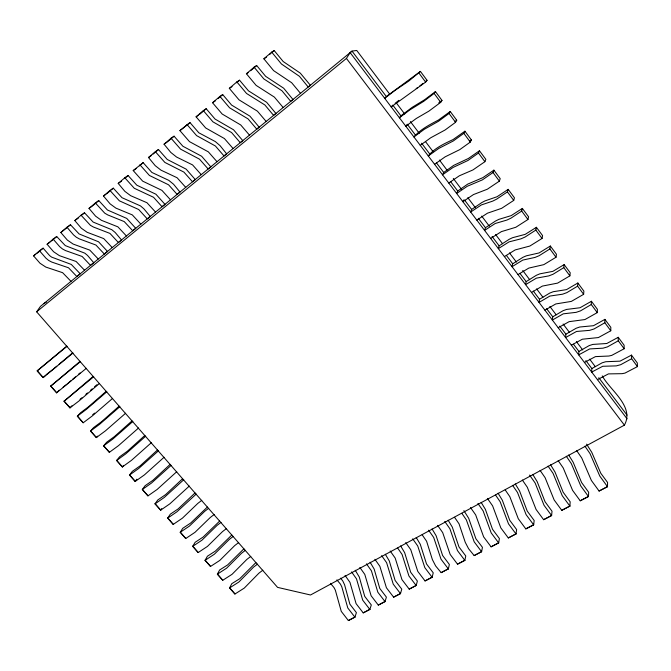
<?xml version="1.0" encoding="UTF-8"?>
<svg xmlns="http://www.w3.org/2000/svg" width="671" height="671" viewBox="0 0 671 671"><rect width="100%" height="100%" fill="white"/><g stroke="black" fill="none" stroke-linecap="round" stroke-linejoin="round"><path stroke-width="1.01" d="M504.382 256.582L515.169 249.931L529.864 246.039L542.042 238.457L542.579 235.605L536.406 227.301L525.192 234.364L512.619 237.685L509.239 239.27L499.14 245.829L498.318 248.656L509.088 241.862L521.032 238.817L525.167 236.98L535.819 230.103L536.406 227.301M571.365 345.162L582.361 339.216L598.381 337.563L610.778 330.778L610.82 327.331L604.898 319.379L593.491 325.703L579.719 327.012L576.154 328.245L565.905 334.192L565.561 337.563L576.532 331.466L589.633 330.35L594.003 328.983L604.814 322.768L604.898 319.379M576.674 450.618L581.749 458.008L591.394 480.478L599.086 491.046L607.498 486.701L607.565 482.457L600.788 473.248L591.738 452.271L586.571 444.143M599.086 491.046L607.498 486.609M490.652 238.423L501.388 231.629L515.806 227.268L527.943 219.518L528.58 216.783L522.348 208.413L511.185 215.626L498.863 219.367L495.517 221.027L485.452 227.712L484.537 230.43L495.257 223.485L506.957 220.038L511.05 218.1L521.669 211.088L522.348 208.413M597.408 379.669L608.463 373.89L622.092 373.672L624.978 373.093L637.45 366.601L637.307 362.944L631.486 355.118L620.004 361.157L605.787 361.719L602.155 362.81L591.864 368.555L591.679 372.103L602.726 366.274L616.263 365.888L620.717 364.697L631.587 358.733L631.486 355.118M558.188 327.733L569.142 321.652L584.911 319.564L597.257 312.627L597.4 309.297L591.428 301.271L580.054 307.737L566.517 309.44L562.994 310.74L552.77 316.804L552.334 320.075L563.263 313.835L576.137 312.35L580.465 310.891L591.252 304.55L591.428 301.271M558.18 460.633L563.221 467.947L572.564 490.333L580.214 500.792L588.475 496.523L588.66 492.254L581.598 482.541L573.16 462.244L568.673 454.988M580.214 500.792L588.475 496.431M476.804 220.113L487.498 213.168L501.631 208.329L513.718 200.411L514.456 197.811L508.173 189.365L497.06 196.729L484.99 200.897L481.686 202.642L471.654 209.453L470.639 212.053L481.317 204.957L492.766 201.099L496.8 199.061L507.385 191.914L508.173 189.365M584.441 362.449L595.454 356.611L608.874 356.033L611.726 355.387L624.164 348.752L624.114 345.204L618.243 337.312L606.794 343.493L592.795 344.424L589.205 345.582L578.939 351.445L578.67 354.892L589.675 348.928L602.994 348.182L607.414 346.907L618.251 340.818L618.243 337.312M540.105 470.413L545.104 477.668L554.154 499.97L561.761 510.329L569.88 506.135L570.182 501.841L563.154 492.22L554.992 471.99L550.564 464.785M544.902 310.161L555.814 303.938L571.323 301.413L583.636 294.317L583.871 291.105L577.848 283.011L566.517 289.62L553.214 291.717L549.717 293.093L539.526 299.283L538.998 302.436L549.885 296.062L562.541 294.2L566.819 292.648L577.572 286.173L577.848 283.011M561.761 510.329L569.889 506.035M522.34 480.033L527.297 487.213L536.062 509.432L543.627 519.69L551.604 515.571L552.023 511.252L545.037 501.723L537.144 481.568L532.757 474.422M543.627 519.69L551.612 515.479M531.507 292.447L542.378 286.089L557.618 283.112L569.889 275.856L570.216 272.762L564.152 264.6L552.854 271.361L539.794 273.86L536.339 275.295L526.173 281.61L525.552 284.655L536.397 278.146L548.819 275.89L553.055 274.246L563.774 267.645L564.152 264.6M448.765 183.032L459.358 175.785L472.912 169.956L484.89 161.703L485.854 159.354L479.463 150.765L468.433 158.448L453.671 165.393L443.707 172.472L442.491 174.829L453.076 167.44L467.947 160.486L478.448 153.055L479.463 150.765M505.196 489.897L509.801 496.607L518.289 518.742L525.812 528.891L533.655 524.839L534.175 520.503L527.23 511.076L519.589 490.987L515.261 483.892M525.812 528.891L533.663 524.747M517.995 274.59L528.823 268.081L543.804 264.651L556.024 257.236L556.46 254.259L550.337 246.031L539.081 252.942L526.265 255.844L522.843 257.354L512.711 263.795L511.99 266.731L522.801 260.08L534.988 257.429L539.174 255.693L549.859 248.958L550.337 246.031M487.381 498.377L492.598 505.833L500.818 527.884L508.299 537.941L516.007 533.957L516.636 529.595L509.725 520.26L502.336 500.247L498.058 493.21M434.556 164.336L445.108 156.855L459.803 149.608L470.287 142.093L471.361 139.878L464.911 131.206L453.076 139.56C444.227 143.72 434.38 148.182 428.232 155.982L438.775 148.434L453.328 140.944L463.795 133.361L464.911 131.206M508.299 537.941L516.016 533.864M470.505 507.511L475.68 514.909L483.64 536.875L491.08 546.831L498.654 542.914L499.392 538.536L492.522 529.293L485.376 509.348L481.141 502.361M491.08 546.831L498.67 542.822M454.552 517.291L459.048 523.833L465.263 542.336L468.601 548.727L474.154 555.571L481.602 551.721L482.441 547.326L475.89 538.746L468.693 518.306L463.896 510.606M420.247 145.33L430.74 137.765L445.116 129.973L455.559 122.307L456.741 120.226L450.241 111.487L438.465 120.025C429.75 124.63 420.348 129.419 413.864 136.976L424.349 129.268L438.574 121.233L449.008 113.5L450.241 111.487M474.154 555.571L481.619 551.629M437.584 525.343L442.692 532.606L450.149 554.397L457.513 564.168L464.835 560.386L465.766 555.974L458.964 546.899L452.288 527.104L448.144 520.218M457.513 564.168L464.852 560.285M422.168 534.812L426.597 541.237L432.392 559.614L435.622 565.913L441.141 572.623L448.345 568.899L449.369 564.479L442.608 555.487L436.15 535.768L432.057 528.933M441.141 572.623L448.371 568.807M405.737 542.587L410.769 549.725L417.756 571.356L425.045 580.935L432.124 577.278L433.24 572.841L426.513 563.934L420.272 544.29L416.221 537.496M425.045 580.935L432.149 577.177M390.195 551.008L395.194 558.087L401.954 579.618L409.201 589.121L416.171 585.515L417.37 581.061L410.677 572.237L404.655 552.669L400.646 545.934M409.201 589.121L416.196 585.422M374.904 559.287L379.87 566.307L386.412 587.754L393.617 597.165L400.478 593.625L401.761 589.155L395.102 580.415L389.281 560.914L385.313 554.229M393.617 597.165L400.503 593.525M359.857 567.44L364.789 574.393L371.122 595.764L378.285 605.083L385.037 601.602L386.395 597.123L379.778 588.459L374.15 569.033L370.082 562.214M378.285 605.083L385.062 601.501M345.062 575.45L349.96 582.353L356.083 603.632L363.212 612.875L369.855 609.444L371.298 604.948L364.714 596.368L359.279 577.018L355.244 570.249M363.212 612.875L369.889 609.343M330.476 583.342L333.999 587.561L335.349 590.186L341.271 611.382L348.358 620.541L354.9 617.169L356.41 612.665L349.868 604.16L344.617 584.886L342.847 581.069L340.625 578.159M348.358 620.541L354.934 617.068M463.544 200L462.831 201.728L473.491 194.556L487.331 189.222L499.367 181.145L500.214 178.662L493.881 170.149L482.81 177.672L467.737 184.097L457.739 191.042L456.624 193.516L467.259 186.278L482.432 179.853L492.984 172.564L493.881 170.149M389.566 93.957L356.746 50.459L352.015 51.113L40.436 306.387L36.637 311.814L277.568 587.377L310.514 594.992L624.416 425.146C634.682 406.299 610.056 390.413 602.264 375.886M255.928 562.55L239.765 578.704L231.763 583.703L229.574 587.947L234.951 594.003L229.625 587.855M243.917 548.803L227.612 564.923L219.627 569.989L217.362 574.166L222.772 580.272L217.412 574.074M231.83 534.988L215.391 551.067L207.431 556.2L205.083 560.31L210.526 566.458L205.133 560.226M219.66 521.065L203.078 537.094L195.127 542.302L192.703 546.345L198.188 552.535L192.753 546.253M207.398 507.041L190.673 523.028L182.747 528.303L180.239 532.279L185.758 538.511L180.298 532.195M36.637 311.814L346.429 58.419L350.136 52.623L352.015 51.113L386.328 96.523L384.668 98.369L395.06 90.35L408.614 81.183L420.423 71.411L427.05 80.31L425.632 82.114L391.151 106.941L392.812 105.104L400.906 115.823L399.362 117.802L409.805 109.943L423.695 101.346L434.087 93.462L435.437 91.583L441.996 100.407L440.704 102.344L428.878 111.143L416.246 118.507L405.804 126.232L407.263 124.236L415.299 134.863M195.051 492.925L178.184 508.87L170.275 514.212L167.691 518.121L173.252 524.395L167.75 518.037M182.629 478.708L165.611 494.611L157.719 500.021L155.051 503.862L160.654 510.178L161.736 508.584M170.115 464.391L152.954 480.251L145.079 485.737L142.327 489.503L147.964 495.869L142.386 489.427M157.509 449.981L140.205 465.791L132.346 471.344L129.511 475.051L135.19 481.451L136.892 479.178M144.827 435.471L127.364 451.231L119.53 456.859L116.611 460.491L122.323 466.941L123.514 465.422M132.044 420.851L114.439 436.569L106.622 442.273L103.611 445.829L109.373 452.321L103.678 445.745M119.178 406.14L101.413 421.807L93.621 427.578L90.526 431.059L96.322 437.601L97.589 436.15M106.228 391.319L88.304 406.936L80.528 412.782L77.35 416.188L83.187 422.78L77.417 416.112M93.177 376.397L64.072 401.216L69.952 407.851L71.923 405.804M80.034 361.367L50.702 386.135L56.624 392.812L59.3 390.17M66.739 346.152L37.173 370.862L43.137 377.597L45.888 375.014M85.871 394.33L87.448 392.954M90.61 390.203L92.195 388.828M94.569 386.756L96.934 384.693M70.941 380.784L68.174 383.158M72.46 379.484L75.487 376.876M78.524 374.275L80.034 372.967M71.009 281.342L62.613 272.686L45.804 267.075L40.017 263.258L33.55 255.852L39.564 250.719M84.554 270.237L76.125 261.48L59.392 255.643L53.596 251.742L47.104 244.261L53.219 239.035M98.268 259.006L89.813 250.132L73.139 244.068L67.352 240.092L60.826 232.518L67.05 227.201M112.216 247.574L103.728 238.591L87.138 232.292L81.35 228.232L74.791 220.566L81.124 215.165M126.4 235.949L117.895 226.848L101.38 220.298L95.601 216.163L89.008 208.404L95.45 202.91M140.843 224.114L132.304 214.896L115.873 208.102L110.103 203.875L103.477 196.024L110.036 190.43M155.538 212.078L146.974 202.734L130.635 195.68L124.865 191.361L118.213 183.426L124.881 177.731M170.493 199.824L161.904 190.354L142.688 181.153L133.21 170.585L143.133 162.65L151.889 172.447L168.748 180.331L173.563 184.248L179.987 192.074L177.127 194.38L168.589 184.81L149.423 175.466L139.937 164.84M185.716 187.343L177.102 177.748L160.965 170.149L155.211 165.653L148.492 157.517L155.404 151.612M201.225 174.645L192.577 164.915L176.548 157.031L170.811 152.443L164.059 144.198L171.097 138.192M217.01 161.703L208.337 151.847L189.49 141.64L179.912 130.635L189.985 122.583L198.834 132.791L215.341 141.581L220.13 145.733L226.639 153.844L224.022 155.957L215.399 145.993L196.611 135.626L187.024 124.554M233.089 148.534L224.391 138.536L205.678 127.968L196.075 116.813L203.38 110.572M249.461 135.114L240.746 124.974L222.185 114.036L212.539 102.722L219.979 96.372M266.152 121.443L257.404 111.16L239.002 99.836L229.323 88.362L236.913 81.887M283.154 107.503L274.364 97.094L256.121 85.385L246.416 73.743L254.15 67.134M300.482 93.303L291.675 82.743L273.609 70.623L263.871 58.805L271.755 52.078M37.215 253.235L43.12 248.178L49.654 255.634L51.659 257.127L71.285 264.433L80.235 273.802L76.863 276.536L68.526 267.779L51.751 262.067L48.731 260.482L45.963 258.218L39.488 250.778L43.12 248.178M51.466 241.048L56.725 236.544L65.297 245.603L84.848 253.185L87.515 255.416L93.764 262.722L90.518 265.355L82.147 256.481L65.439 250.551L62.428 248.924L59.652 246.618L53.143 239.094L56.725 236.544M70.497 224.768L66.974 227.259L73.516 234.875L76.293 237.215L79.304 238.884L95.936 245.049L104.332 254.032L107.519 251.449L98.578 241.795L79.103 233.944L70.497 224.768L60.826 232.518M82.181 214.779L84.512 212.782L93.143 222.076L111.831 229.717L115.211 232.51L121.518 239.975L118.39 242.516L109.96 233.424L93.403 227.016L90.4 225.305L81.048 215.215L84.512 212.782M93.235 205.326L98.78 200.579L107.444 209.998L126.744 218.41L135.752 228.316L132.741 230.757L124.236 221.589L107.754 214.93L104.76 213.177L95.374 202.961L98.78 200.579M106.848 193.684L109.717 191.227M111.143 190.002L113.298 188.165L121.996 197.702L140.491 205.913L143.871 208.807L150.237 216.439L147.243 218.872L138.754 209.545L119.379 200.83L109.96 190.48L113.298 188.165M125.158 178.016L128.077 175.525L136.809 185.188L155.907 194.213L164.982 204.361L162.055 206.735L153.542 197.282L134.267 188.266L124.814 177.773L128.077 175.525M139.417 165.829L143.133 162.65M153.164 154.07L158.465 149.541L167.247 159.472L186.127 169.134L195.261 179.56L192.518 181.774L183.913 172.103L164.865 162.432L155.337 151.663L158.465 149.541M167.138 142.126L174.074 136.188L182.889 146.253L201.644 156.259L210.811 166.819L208.144 168.966L199.513 159.17L180.591 149.155L171.03 138.234L174.074 136.188M189.985 122.583L179.912 130.635M199.706 114.271L206.19 108.727L215.064 119.069L233.55 129.78L242.768 140.625L240.235 142.671L231.587 132.573L212.942 121.845L203.313 110.614L206.19 108.727M218.301 98.369L222.713 94.594L231.612 105.087L249.947 116.175L259.191 127.171L256.75 129.142L248.069 118.901L229.574 107.796L219.92 96.406L222.713 94.594M236.553 82.759L239.547 80.201L248.48 90.837L266.655 102.311L275.924 113.458L273.575 115.353L264.877 104.97L246.542 93.47L236.855 81.921L239.547 80.201M250.585 70.757L256.691 65.54L265.649 76.335L283.657 88.195L292.984 99.484L290.711 101.313L281.979 90.786L263.812 78.893L254.091 67.175L256.691 65.54M269.524 54.561L271.084 53.227M272.636 51.902L274.196 50.568L283.179 61.522L300.323 73.164L310.363 85.242L308.19 86.995L299.434 76.309L281.451 64.005L271.696 52.112L274.196 50.568M56.783 366.223L53.328 369.117M59.082 364.278L72.602 352.862M81.921 397.777L80.948 398.591M94.594 413.118L93.638 413.915M67.217 383.946L67.696 383.56M80.008 399.362L80.478 398.985M92.724 414.644L93.177 414.284M66.295 384.693L63.099 387.15M67.075 346.286L37.173 370.862L43.212 377.53M395.085 103.317L398.868 100.34M72.98 353.038L43.137 377.597M52.439 369.83L46.551 374.393M386.328 96.523L420.423 71.411M80.461 361.602L50.702 386.135M419.845 85.88L423.049 83.405M425.448 81.543L427.05 80.31M86.324 368.312L56.624 392.812M400.906 115.823L412.103 107.377L424.558 99.769L435.437 91.583M93.697 376.741L64.072 401.216M438.784 102.839L441.996 100.407M99.518 383.401L79.019 400.939L69.952 407.851M106.832 391.763L86.416 409.327L77.35 416.188M112.611 398.381L92.271 415.953L83.187 422.78M455.131 121.417L456.741 120.226M119.874 406.685L99.618 424.282L90.526 431.059M417.144 87.918L417.647 87.549M125.62 413.252L105.431 430.857L96.322 437.601M469.742 141.053L471.361 139.878M132.833 421.505L112.728 439.128L103.611 445.829M138.528 428.023L118.49 445.661L109.373 452.321M145.691 436.217L125.745 453.873L116.611 460.491M33.55 255.852L35.781 254.259M47.104 244.261L50.006 242.189M151.352 442.692L131.466 460.356L122.323 466.941M416.205 88.589L416.657 88.27M158.465 450.828L138.662 468.509L129.511 475.051M74.791 220.566L78.289 218.109M89.008 208.404L92.439 206.005M164.085 457.253L144.349 474.951L135.19 481.451M103.477 196.024L106.026 194.255M171.147 465.338L151.495 483.053L142.327 489.503M118.213 183.426L121.51 181.145M176.733 471.721L157.148 489.444L147.964 495.869M133.21 170.585L136.439 168.371M183.745 479.74L164.244 497.488L155.051 503.862M148.492 157.517L151.646 155.37M189.289 486.081L169.847 503.837L160.654 510.178M164.059 144.198L166.383 142.629M196.251 494.049L176.901 511.822L167.691 518.121M201.761 500.348L197.811 503.401L182.462 518.129L173.252 524.395M208.681 508.266L204.739 511.302L189.465 526.064L180.239 532.279M196.075 116.813L198.272 115.353M214.141 514.514L210.208 517.551L194.993 532.321L185.758 538.511M212.539 102.722L215.366 100.876M221.019 522.373L217.077 525.393L201.946 540.197L192.703 546.345M226.446 528.58L222.512 531.6L207.44 546.42L198.188 552.535M229.323 88.362L232.065 86.601M233.265 536.389L229.339 539.392L214.343 554.238L205.083 560.31M238.658 542.562L234.733 545.557L219.794 560.419L210.526 566.458M246.416 73.743L248.203 72.611M245.427 550.295L241.501 553.281L226.639 568.169L217.362 574.166M250.778 556.418L246.861 559.404L232.057 574.309L222.772 580.272M263.871 58.805L266.412 57.22M257.513 564.126L253.596 567.096L238.868 582.025L229.574 587.947M262.831 570.207L258.922 573.168L244.244 588.115L234.951 594.003M43.825 303.636L46.358 302.143M50.778 386.06L56.699 392.745M64.148 401.141L70.027 407.775M90.593 430.983L96.389 437.526M116.67 460.407L122.39 466.857M129.578 474.967L135.248 481.375M155.11 503.778L160.704 510.094M336.901 579.87L340.423 584.106L341.782 586.739L347.788 607.968L354.9 617.169M351.579 571.918L356.494 578.847L362.709 600.159L369.855 609.444M366.475 563.85L371.432 570.836L377.848 592.241L385.037 601.602M381.631 555.638L386.613 562.684L393.256 584.173L400.478 593.625M397.668 548.064L402.055 554.405L408.916 575.978L416.171 585.515M412.682 538.821L417.739 545.993L424.827 567.649L432.124 577.278M428.593 530.207L433.684 537.437L441.006 559.186L448.345 568.899M444.764 521.451L449.889 528.74L457.454 550.572L464.835 560.386M461.858 513.34L466.37 519.899L474.187 541.824L481.602 551.721M477.928 503.493L483.128 510.916L491.197 532.917L498.654 542.914M495.584 495.097L500.163 501.774L508.501 523.858L516.007 533.957M512.56 485.326L517.5 492.472L526.106 514.64L533.655 524.839M529.578 475.076L535.139 483.011L544.022 505.271L551.604 515.571M548.056 466.11L553.08 473.39L562.256 495.726L569.88 506.135M566.282 456.246L571.331 463.594L580.809 486.014L588.475 496.523M584.911 446.165L590.01 453.579L599.79 476.083L607.498 486.701M346.429 58.419L624.416 425.146M421.606 143.208L429.566 153.743M436.427 162.827L443.707 172.472M450.518 181.472L457.739 191.042M464.491 199.966L471.654 209.453M478.348 218.31L485.452 227.712M492.086 236.502L499.14 245.829M506.404 255.441L512.711 263.795M519.916 273.323L526.173 281.61M533.319 291.063L539.526 299.283M546.613 308.66L552.77 316.804M559.799 326.106L565.905 334.192M573.487 344.223L578.939 351.445M585.858 360.595L591.864 368.555M598.792 377.714L627.049 415.123M350.136 52.623L627.117 418.88M396.511 103.158L404.714 114.036M410.392 121.568L419.232 133.277M425.54 141.648L433.114 151.68M439.421 160.05L446.995 170.09M453.311 178.452L461.514 189.331M467.83 197.693L475.403 207.733M481.711 216.096L489.285 226.135M495.601 234.506L502.537 243.707M509.482 252.908L516.427 262.109M522.734 270.48L529.679 279.681M536.624 288.882L542.931 297.245M549.876 306.446L556.184 314.816M563.128 324.018L569.444 332.38M576.381 341.581L582.696 349.952M589.641 359.153L595.32 366.685M418.989 73.114L425.632 82.114M434.12 93.428L440.704 102.344M449.033 113.458L455.559 122.307M463.82 133.319L470.287 142.093M478.473 153.005L484.89 161.703M493 172.514L499.367 181.145M507.402 191.856L513.718 200.411M521.677 211.029L527.943 219.518M535.835 230.044L542.042 238.457M549.868 248.891L556.024 257.236M563.783 267.578L569.889 275.856M577.572 286.106L583.636 294.317M591.252 304.475L597.257 312.627M604.814 322.692L610.778 330.778M618.251 340.734L624.164 348.752M631.587 358.649L637.45 366.601"/></g></svg>
